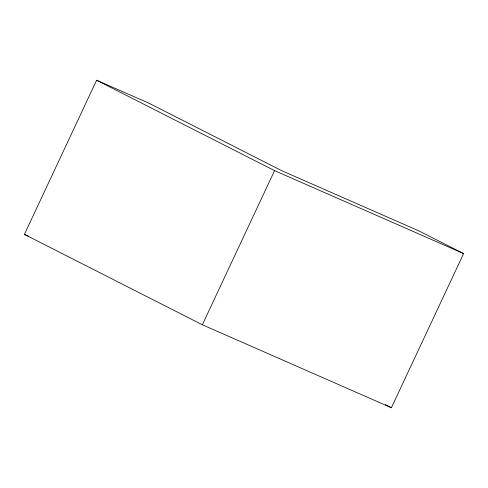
<?xml version="1.0" encoding="UTF-8"?>
<svg xmlns="http://www.w3.org/2000/svg" width="488" height="488" viewBox="0 0 488 488"><rect width="100%" height="100%" fill="white"/><g stroke="black" fill="none" stroke-linecap="round" stroke-linejoin="round"><path stroke-width="0.73" d="M24.4 234.399L96.612 80.246L148.761 103.133L282.223 170.916L419.113 231.007L463.6 253.601L391.388 407.755L202.349 324.782L24.4 234.399L28.585 236.235M202.349 324.782L274.561 170.623L96.612 80.246M274.561 170.623L463.6 253.601M385.276 404.65L391.388 407.755"/></g></svg>
